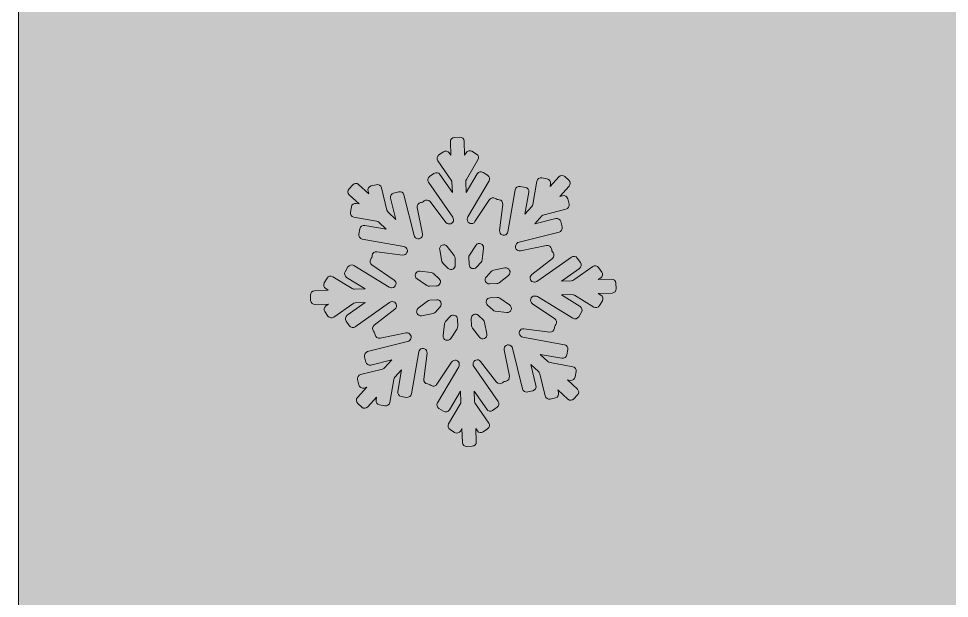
# Model space of a CAD drawing. Header units: millimetres. Extents: x 27 to 196, y -118 to -21.
# Drawn here: x 125.11 to 142.23, y -62.04 to -51.38 of the extents above; entities that cross this region are included whole.
import ezdxf

# ---------------------------------------------------------------- set-up
doc = ezdxf.new("R2010")
doc.units = ezdxf.units.MM
doc.header["$MEASUREMENT"] = 0
doc.layers.add('engraving', color=7, linetype='Continuous')
doc.layers.add('Layer 1', color=7, linetype='Continuous')

msp = doc.modelspace()

# ---------------------------------------------------------------- hatches: boundary and pattern name
at = {"layer": 'Layer 1'}
h = msp.add_hatch(color=2, dxfattribs=at)
h.dxf.hatch_style = 2
edge = h.paths.add_edge_path()
edge.add_spline(control_points=[(177.252, -88.497), (180.383, -85.287), (182.791, -81.667), (184.475, -77.633), (186.158, -73.601), (187.04, -69.511), (187.118, -65.36), (187.195, -61.211), (186.473, -57.139), (184.946, -53.146), (183.419, -49.152), (181.088, -45.59), (177.957, -42.458), (175.295, -39.718), (172.144, -37.448), (168.502, -35.646), (164.862, -33.846), (161.162, -32.945), (157.405, -32.945), (157.405, -32.945), (156.589, -32.945), (156.589, -32.945), (155.913, -32.496), (155.121, -32.21), (154.269, -32.145), (155.774, -31.03), (156.754, -29.246), (156.754, -27.23), (156.754, -23.849), (154.013, -21.109), (150.633, -21.109), (147.252, -21.109), (144.512, -23.849), (144.512, -27.23), (144.512, -29.246), (145.492, -31.03), (146.997, -32.145), (146.145, -32.21), (145.352, -32.496), (144.676, -32.945), (144.676, -32.945), (125.106, -32.945), (125.106, -32.945), (125.106, -32.945), (125.106, -118.094), (125.106, -118.094), (125.106, -118.094), (149.77, -118.094), (149.77, -118.094), (149.77, -118.094), (149.77, -99.772), (149.77, -99.772), (149.77, -99.225), (149.77, -98.559), (149.77, -97.776), (149.77, -96.994), (149.906, -96.406), (150.181, -96.014), (150.455, -95.622), (150.945, -95.584), (151.65, -95.896), (152.354, -96.21), (153.429, -97.149), (154.879, -98.715), (156.327, -100.282), (158.206, -102.611), (160.517, -105.704), (162.825, -108.797), (165.743, -112.926), (169.267, -118.094), (169.267, -118.094), (195.809, -118.094), (195.809, -118.094), (195.809, -118.094), (177.252, -88.497), (177.252, -88.497)], knot_values=[0, 0, 0, 0, 1, 1, 1, 2, 2, 2, 3, 3, 3, 4, 4, 4, 5, 5, 5, 6, 6, 6, 7, 7, 7, 8, 8, 8, 9, 9, 9, 10, 10, 10, 11, 11, 11, 12, 12, 12, 13, 13, 13, 14, 14, 14, 15, 15, 15, 16, 16, 16, 17, 17, 17, 18, 18, 18, 19, 19, 19, 20, 20, 20, 21, 21, 21, 22, 22, 22, 23, 23, 23, 24, 24, 24, 25, 25, 25, 25], degree=3, periodic=1)
edge = h.paths.add_edge_path()
edge.add_spline(control_points=[(146.825, -27.23), (146.825, -25.13), (148.533, -23.422), (150.633, -23.422), (152.732, -23.422), (154.44, -25.13), (154.44, -27.23), (154.44, -29.329), (152.732, -31.037), (150.633, -31.037), (148.533, -31.037), (146.825, -29.329), (146.825, -27.23)], knot_values=[0, 0, 0, 0, 1, 1, 1, 2, 2, 2, 3, 3, 3, 4, 4, 4, 4], degree=3, periodic=1)
edge = h.paths.add_edge_path()
edge.add_spline(control_points=[(160.928, -70.117), (159.36, -71.722), (157.443, -72.524), (155.173, -72.524), (155.173, -72.524), (149.535, -72.524), (149.535, -72.524), (149.535, -72.524), (149.535, -56.199), (149.535, -56.199), (149.535, -56.199), (155.173, -56.199), (155.173, -56.199), (157.443, -56.199), (159.36, -56.983), (160.928, -58.548), (162.493, -60.115), (163.277, -62.033), (163.277, -64.303), (163.277, -66.575), (162.493, -68.513), (160.928, -70.117)], knot_values=[0, 0, 0, 0, 1, 1, 1, 2, 2, 2, 3, 3, 3, 4, 4, 4, 5, 5, 5, 6, 6, 6, 7, 7, 7, 7], degree=3, periodic=1)

# ---------------------------------------------------------------- linework, layer by layer
at = {"layer": 'engraving', "lineweight": 0}
for points, knots in [([(136.094, -56.243), (136.092, -56.2), (136.056, -56.167), (136.014, -56.169), (136.014, -56.169), (135.768, -56.178), (135.768, -56.178), (135.768, -56.178), (135.814, -56.146), (135.814, -56.146), (135.848, -56.122), (135.857, -56.074), (135.833, -56.039), (135.833, -56.039), (135.775, -55.957), (135.775, -55.957), (135.751, -55.921), (135.702, -55.913), (135.667, -55.938), (135.667, -55.938), (135.319, -56.183), (135.319, -56.183), (135.307, -56.192), (135.293, -56.197), (135.278, -56.197), (135.278, -56.197), (135.09, -56.205), (135.09, -56.205), (135.09, -56.205), (135.421, -55.971), (135.421, -55.971), (135.456, -55.946), (135.464, -55.899), (135.44, -55.864), (135.44, -55.864), (135.383, -55.781), (135.383, -55.781), (135.358, -55.746), (135.31, -55.737), (135.275, -55.762), (135.275, -55.762), (134.641, -56.21), (134.641, -56.21), (134.629, -56.218), (134.614, -56.223), (134.599, -56.224), (134.599, -56.224), (134.596, -56.224), (134.596, -56.224), (134.521, -56.227), (134.486, -56.132), (134.545, -56.086), (134.545, -56.086), (134.925, -55.787), (134.925, -55.787), (134.958, -55.761), (134.964, -55.713), (134.939, -55.679), (134.939, -55.679), (134.926, -55.663), (134.926, -55.663), (134.919, -55.654), (134.914, -55.643), (134.912, -55.631), (134.912, -55.631), (134.908, -55.612), (134.908, -55.612), (134.9, -55.57), (134.859, -55.542), (134.817, -55.551), (134.817, -55.551), (134.337, -55.647), (134.337, -55.647), (134.264, -55.661), (134.215, -55.574), (134.265, -55.519), (134.265, -55.519), (134.273, -55.51), (134.273, -55.51), (134.283, -55.499), (134.297, -55.491), (134.311, -55.487), (134.311, -55.487), (135.047, -55.303), (135.047, -55.303), (135.089, -55.292), (135.114, -55.25), (135.104, -55.209), (135.104, -55.209), (135.079, -55.111), (135.079, -55.111), (135.069, -55.07), (135.027, -55.045), (134.986, -55.055), (134.986, -55.055), (134.6, -55.152), (134.6, -55.152), (134.6, -55.152), (134.733, -55.006), (134.733, -55.006), (134.743, -54.995), (134.756, -54.987), (134.771, -54.983), (134.771, -54.983), (135.175, -54.882), (135.175, -54.882), (135.216, -54.872), (135.241, -54.83), (135.231, -54.789), (135.231, -54.789), (135.206, -54.691), (135.206, -54.691), (135.196, -54.649), (135.154, -54.624), (135.113, -54.634), (135.113, -54.634), (135.06, -54.648), (135.06, -54.648), (135.06, -54.648), (135.233, -54.458), (135.233, -54.458), (135.261, -54.427), (135.26, -54.379), (135.229, -54.35), (135.229, -54.35), (135.155, -54.281), (135.155, -54.281), (135.124, -54.252), (135.075, -54.254), (135.046, -54.286), (135.046, -54.286), (134.881, -54.467), (134.881, -54.467), (134.881, -54.467), (134.89, -54.413), (134.89, -54.413), (134.897, -54.371), (134.869, -54.331), (134.828, -54.323), (134.828, -54.323), (134.73, -54.306), (134.73, -54.306), (134.688, -54.298), (134.648, -54.326), (134.64, -54.368), (134.64, -54.368), (134.566, -54.793), (134.566, -54.793), (134.564, -54.808), (134.557, -54.821), (134.547, -54.832), (134.547, -54.832), (134.421, -54.971), (134.421, -54.971), (134.421, -54.971), (134.491, -54.569), (134.491, -54.569), (134.498, -54.527), (134.47, -54.487), (134.428, -54.48), (134.428, -54.48), (134.331, -54.462), (134.331, -54.462), (134.288, -54.455), (134.248, -54.483), (134.241, -54.525), (134.241, -54.525), (134.106, -55.297), (134.106, -55.297), (134.104, -55.311), (134.097, -55.325), (134.087, -55.336), (134.087, -55.336), (134.087, -55.336), (134.087, -55.336), (134.037, -55.391), (133.945, -55.349), (133.954, -55.275), (133.954, -55.275), (134.012, -54.794), (134.012, -54.794), (134.017, -54.751), (133.987, -54.713), (133.945, -54.708), (133.945, -54.708), (133.927, -54.705), (133.927, -54.705), (133.915, -54.704), (133.903, -54.699), (133.893, -54.693), (133.893, -54.693), (133.878, -54.682), (133.878, -54.682), (133.842, -54.658), (133.794, -54.668), (133.77, -54.704), (133.77, -54.704), (133.501, -55.111), (133.501, -55.111), (133.459, -55.174), (133.362, -55.147), (133.359, -55.072), (133.359, -55.072), (133.359, -55.063), (133.359, -55.063), (133.358, -55.049), (133.362, -55.034), (133.37, -55.021), (133.37, -55.021), (133.76, -54.362), (133.76, -54.362), (133.782, -54.326), (133.77, -54.279), (133.734, -54.257), (133.734, -54.257), (133.649, -54.205), (133.649, -54.205), (133.612, -54.182), (133.564, -54.194), (133.542, -54.231), (133.542, -54.231), (133.339, -54.574), (133.339, -54.574), (133.339, -54.574), (133.331, -54.377), (133.331, -54.377), (133.33, -54.362), (133.334, -54.347), (133.342, -54.334), (133.342, -54.334), (133.556, -53.973), (133.556, -53.973), (133.578, -53.937), (133.566, -53.89), (133.53, -53.868), (133.53, -53.868), (133.445, -53.816), (133.445, -53.816), (133.408, -53.793), (133.36, -53.805), (133.338, -53.842), (133.338, -53.842), (133.311, -53.888), (133.311, -53.888), (133.311, -53.888), (133.301, -53.632), (133.301, -53.632), (133.299, -53.589), (133.263, -53.556), (133.221, -53.558), (133.221, -53.558), (133.122, -53.561), (133.122, -53.561), (133.079, -53.563), (133.046, -53.599), (133.048, -53.642), (133.048, -53.642), (133.058, -53.889), (133.058, -53.889), (133.058, -53.889), (133.027, -53.845), (133.027, -53.845), (133.003, -53.81), (132.954, -53.801), (132.919, -53.826), (132.919, -53.826), (132.838, -53.884), (132.838, -53.884), (132.804, -53.908), (132.795, -53.956), (132.819, -53.99), (132.819, -53.99), (133.064, -54.345), (133.064, -54.345), (133.072, -54.357), (133.077, -54.371), (133.078, -54.386), (133.078, -54.386), (133.085, -54.575), (133.085, -54.575), (133.085, -54.575), (132.855, -54.242), (132.855, -54.242), (132.831, -54.207), (132.782, -54.198), (132.747, -54.223), (132.747, -54.223), (132.666, -54.28), (132.666, -54.28), (132.631, -54.305), (132.623, -54.352), (132.647, -54.387), (132.647, -54.387), (133.092, -55.031), (133.092, -55.031), (133.1, -55.043), (133.105, -55.057), (133.105, -55.072), (133.105, -55.072), (133.106, -55.073), (133.106, -55.073), (133.109, -55.149), (133.013, -55.183), (132.967, -55.124), (132.967, -55.124), (132.675, -54.743), (132.675, -54.743), (132.648, -54.709), (132.599, -54.703), (132.566, -54.73), (132.566, -54.73), (132.551, -54.741), (132.551, -54.741), (132.542, -54.749), (132.53, -54.754), (132.519, -54.756), (132.519, -54.756), (132.5, -54.76), (132.5, -54.76), (132.459, -54.768), (132.432, -54.809), (132.44, -54.851), (132.44, -54.851), (132.535, -55.335), (132.535, -55.335), (132.55, -55.408), (132.462, -55.457), (132.407, -55.406), (132.407, -55.406), (132.402, -55.402), (132.402, -55.402), (132.391, -55.392), (132.384, -55.379), (132.38, -55.364), (132.38, -55.364), (132.195, -54.617), (132.195, -54.617), (132.185, -54.576), (132.143, -54.551), (132.101, -54.561), (132.101, -54.561), (132.005, -54.585), (132.005, -54.585), (131.964, -54.596), (131.939, -54.637), (131.949, -54.679), (131.949, -54.679), (132.046, -55.069), (132.046, -55.069), (132.046, -55.069), (131.903, -54.935), (131.903, -54.935), (131.892, -54.925), (131.884, -54.912), (131.881, -54.897), (131.881, -54.897), (131.779, -54.488), (131.779, -54.488), (131.769, -54.446), (131.727, -54.421), (131.686, -54.431), (131.686, -54.431), (131.59, -54.455), (131.59, -54.455), (131.548, -54.466), (131.523, -54.508), (131.533, -54.549), (131.533, -54.549), (131.546, -54.602), (131.546, -54.602), (131.546, -54.602), (131.361, -54.428), (131.361, -54.428), (131.33, -54.399), (131.28, -54.401), (131.251, -54.433), (131.251, -54.433), (131.184, -54.507), (131.184, -54.507), (131.155, -54.538), (131.157, -54.586), (131.188, -54.615), (131.188, -54.615), (131.37, -54.785), (131.37, -54.785), (131.37, -54.785), (131.317, -54.775), (131.317, -54.775), (131.274, -54.767), (131.234, -54.796), (131.227, -54.838), (131.227, -54.838), (131.21, -54.937), (131.21, -54.937), (131.202, -54.979), (131.23, -55.019), (131.272, -55.026), (131.272, -55.026), (131.691, -55.102), (131.691, -55.102), (131.706, -55.105), (131.719, -55.111), (131.73, -55.122), (131.73, -55.122), (131.869, -55.251), (131.869, -55.251), (131.869, -55.251), (131.472, -55.18), (131.472, -55.18), (131.43, -55.172), (131.39, -55.2), (131.383, -55.242), (131.383, -55.242), (131.365, -55.342), (131.365, -55.342), (131.358, -55.384), (131.386, -55.423), (131.428, -55.431), (131.428, -55.431), (132.19, -55.569), (132.19, -55.569), (132.205, -55.571), (132.218, -55.578), (132.229, -55.588), (132.229, -55.588), (132.233, -55.592), (132.233, -55.592), (132.288, -55.643), (132.245, -55.734), (132.17, -55.725), (132.17, -55.725), (131.695, -55.664), (131.695, -55.664), (131.653, -55.659), (131.614, -55.689), (131.609, -55.732), (131.609, -55.732), (131.607, -55.751), (131.607, -55.751), (131.605, -55.763), (131.601, -55.774), (131.594, -55.784), (131.594, -55.784), (131.583, -55.801), (131.583, -55.801), (131.56, -55.836), (131.57, -55.883), (131.605, -55.907), (131.605, -55.907), (132.014, -56.185), (132.014, -56.185), (132.076, -56.226), (132.048, -56.323), (131.974, -56.326), (131.974, -56.326), (131.964, -56.326), (131.964, -56.326), (131.949, -56.327), (131.934, -56.323), (131.921, -56.315), (131.921, -56.315), (131.27, -55.918), (131.27, -55.918), (131.233, -55.896), (131.185, -55.908), (131.163, -55.945), (131.163, -55.945), (131.112, -56.031), (131.112, -56.031), (131.091, -56.068), (131.102, -56.114), (131.139, -56.136), (131.139, -56.136), (131.481, -56.345), (131.481, -56.345), (131.481, -56.345), (131.286, -56.352), (131.286, -56.352), (131.271, -56.353), (131.255, -56.349), (131.243, -56.341), (131.243, -56.341), (130.886, -56.124), (130.886, -56.124), (130.849, -56.102), (130.801, -56.114), (130.779, -56.15), (130.779, -56.15), (130.728, -56.237), (130.728, -56.237), (130.707, -56.273), (130.718, -56.32), (130.755, -56.342), (130.755, -56.342), (130.802, -56.371), (130.802, -56.371), (130.802, -56.371), (130.549, -56.381), (130.549, -56.381), (130.506, -56.383), (130.473, -56.419), (130.474, -56.461), (130.474, -56.461), (130.478, -56.562), (130.478, -56.562), (130.48, -56.605), (130.516, -56.638), (130.559, -56.636), (130.559, -56.636), (130.804, -56.626), (130.804, -56.626), (130.804, -56.626), (130.759, -56.659), (130.759, -56.659), (130.724, -56.683), (130.716, -56.731), (130.74, -56.766), (130.74, -56.766), (130.797, -56.848), (130.797, -56.848), (130.821, -56.884), (130.87, -56.892), (130.905, -56.867), (130.905, -56.867), (131.253, -56.622), (131.253, -56.622), (131.265, -56.613), (131.28, -56.608), (131.295, -56.607), (131.295, -56.607), (131.483, -56.6), (131.483, -56.6), (131.483, -56.6), (131.151, -56.834), (131.151, -56.834), (131.117, -56.859), (131.108, -56.906), (131.132, -56.941), (131.132, -56.941), (131.189, -57.024), (131.189, -57.024), (131.214, -57.059), (131.262, -57.068), (131.298, -57.043), (131.298, -57.043), (131.931, -56.595), (131.931, -56.595), (131.944, -56.587), (131.958, -56.582), (131.973, -56.581), (131.973, -56.581), (131.977, -56.581), (131.977, -56.581), (132.051, -56.578), (132.086, -56.673), (132.027, -56.719), (132.027, -56.719), (131.647, -57.018), (131.647, -57.018), (131.614, -57.044), (131.608, -57.092), (131.634, -57.126), (131.634, -57.126), (131.646, -57.142), (131.646, -57.142), (131.653, -57.151), (131.658, -57.162), (131.661, -57.174), (131.661, -57.174), (131.664, -57.193), (131.664, -57.193), (131.673, -57.235), (131.713, -57.262), (131.755, -57.254), (131.755, -57.254), (132.235, -57.158), (132.235, -57.158), (132.308, -57.144), (132.358, -57.231), (132.307, -57.286), (132.307, -57.286), (132.299, -57.295), (132.299, -57.295), (132.289, -57.306), (132.276, -57.314), (132.261, -57.318), (132.261, -57.318), (131.525, -57.502), (131.525, -57.502), (131.484, -57.513), (131.459, -57.555), (131.469, -57.596), (131.469, -57.596), (131.493, -57.694), (131.493, -57.694), (131.503, -57.735), (131.545, -57.76), (131.587, -57.75), (131.587, -57.75), (131.972, -57.653), (131.972, -57.653), (131.972, -57.653), (131.839, -57.799), (131.839, -57.799), (131.829, -57.81), (131.816, -57.818), (131.801, -57.822), (131.801, -57.822), (131.398, -57.923), (131.398, -57.923), (131.357, -57.933), (131.331, -57.975), (131.342, -58.016), (131.342, -58.016), (131.366, -58.114), (131.366, -58.114), (131.376, -58.156), (131.418, -58.181), (131.46, -58.171), (131.46, -58.171), (131.512, -58.157), (131.512, -58.157), (131.512, -58.157), (131.339, -58.347), (131.339, -58.347), (131.311, -58.378), (131.313, -58.426), (131.344, -58.455), (131.344, -58.455), (131.417, -58.524), (131.417, -58.524), (131.448, -58.553), (131.498, -58.551), (131.527, -58.519), (131.527, -58.519), (131.692, -58.338), (131.692, -58.338), (131.692, -58.338), (131.682, -58.392), (131.682, -58.392), (131.675, -58.434), (131.703, -58.474), (131.745, -58.482), (131.745, -58.482), (131.842, -58.499), (131.842, -58.499), (131.884, -58.507), (131.925, -58.479), (131.932, -58.437), (131.932, -58.437), (132.006, -58.012), (132.006, -58.012), (132.009, -57.997), (132.015, -57.984), (132.025, -57.973), (132.025, -57.973), (132.152, -57.834), (132.152, -57.834), (132.152, -57.834), (132.082, -58.236), (132.082, -58.236), (132.074, -58.278), (132.102, -58.317), (132.144, -58.325), (132.144, -58.325), (132.242, -58.343), (132.242, -58.343), (132.284, -58.35), (132.324, -58.322), (132.332, -58.28), (132.332, -58.28), (132.466, -57.508), (132.466, -57.508), (132.468, -57.493), (132.475, -57.48), (132.485, -57.469), (132.485, -57.469), (132.485, -57.469), (132.485, -57.469), (132.536, -57.414), (132.628, -57.456), (132.619, -57.53), (132.619, -57.53), (132.56, -58.011), (132.56, -58.011), (132.555, -58.054), (132.585, -58.092), (132.627, -58.097), (132.627, -58.097), (132.646, -58.1), (132.646, -58.1), (132.658, -58.101), (132.669, -58.106), (132.679, -58.112), (132.679, -58.112), (132.694, -58.123), (132.694, -58.123), (132.73, -58.147), (132.778, -58.137), (132.802, -58.101), (132.802, -58.101), (133.072, -57.694), (133.072, -57.694), (133.113, -57.631), (133.21, -57.658), (133.213, -57.733), (133.213, -57.733), (133.213, -57.742), (133.213, -57.742), (133.214, -57.757), (133.21, -57.771), (133.203, -57.784), (133.203, -57.784), (132.812, -58.443), (132.812, -58.443), (132.79, -58.479), (132.802, -58.526), (132.838, -58.548), (132.838, -58.548), (132.923, -58.6), (132.923, -58.6), (132.96, -58.623), (133.008, -58.611), (133.03, -58.574), (133.03, -58.574), (133.233, -58.231), (133.233, -58.231), (133.233, -58.231), (133.241, -58.428), (133.241, -58.428), (133.242, -58.443), (133.238, -58.458), (133.231, -58.471), (133.231, -58.471), (133.016, -58.832), (133.016, -58.832), (132.995, -58.869), (133.006, -58.915), (133.042, -58.937), (133.042, -58.937), (133.127, -58.989), (133.127, -58.989), (133.164, -59.012), (133.212, -59), (133.234, -58.963), (133.234, -58.963), (133.261, -58.917), (133.261, -58.917), (133.261, -58.917), (133.271, -59.173), (133.271, -59.173), (133.273, -59.216), (133.309, -59.249), (133.351, -59.247), (133.351, -59.247), (133.451, -59.243), (133.451, -59.243), (133.493, -59.242), (133.526, -59.206), (133.525, -59.163), (133.525, -59.163), (133.515, -58.916), (133.515, -58.916), (133.515, -58.916), (133.545, -58.96), (133.545, -58.96), (133.569, -58.995), (133.618, -59.004), (133.653, -58.979), (133.653, -58.979), (133.734, -58.922), (133.734, -58.922), (133.769, -58.897), (133.777, -58.849), (133.753, -58.815), (133.753, -58.815), (133.508, -58.46), (133.508, -58.46), (133.5, -58.448), (133.495, -58.434), (133.495, -58.419), (133.495, -58.419), (133.487, -58.23), (133.487, -58.23), (133.487, -58.23), (133.717, -58.563), (133.717, -58.563), (133.742, -58.598), (133.79, -58.607), (133.825, -58.582), (133.825, -58.582), (133.907, -58.525), (133.907, -58.525), (133.941, -58.5), (133.95, -58.453), (133.926, -58.418), (133.926, -58.418), (133.48, -57.774), (133.48, -57.774), (133.472, -57.762), (133.467, -57.748), (133.467, -57.733), (133.467, -57.733), (133.467, -57.732), (133.467, -57.732), (133.464, -57.657), (133.559, -57.622), (133.605, -57.682), (133.605, -57.682), (133.898, -58.062), (133.898, -58.062), (133.924, -58.096), (133.973, -58.102), (134.007, -58.075), (134.007, -58.075), (134.021, -58.064), (134.021, -58.064), (134.031, -58.056), (134.042, -58.051), (134.054, -58.049), (134.054, -58.049), (134.072, -58.045), (134.072, -58.045), (134.114, -58.037), (134.141, -57.996), (134.133, -57.954), (134.133, -57.954), (134.037, -57.47), (134.037, -57.47), (134.023, -57.396), (134.111, -57.347), (134.165, -57.399), (134.165, -57.399), (134.17, -57.403), (134.17, -57.403), (134.181, -57.413), (134.189, -57.426), (134.192, -57.441), (134.192, -57.441), (134.377, -58.187), (134.377, -58.187), (134.387, -58.229), (134.429, -58.254), (134.471, -58.244), (134.471, -58.244), (134.567, -58.22), (134.567, -58.22), (134.608, -58.209), (134.633, -58.168), (134.623, -58.126), (134.623, -58.126), (134.527, -57.736), (134.527, -57.736), (134.527, -57.736), (134.669, -57.87), (134.669, -57.87), (134.68, -57.88), (134.688, -57.893), (134.692, -57.908), (134.692, -57.908), (134.793, -58.317), (134.793, -58.317), (134.803, -58.359), (134.845, -58.384), (134.887, -58.374), (134.887, -58.374), (134.983, -58.35), (134.983, -58.35), (135.024, -58.339), (135.049, -58.297), (135.039, -58.256), (135.039, -58.256), (135.026, -58.203), (135.026, -58.203), (135.026, -58.203), (135.211, -58.377), (135.211, -58.377), (135.243, -58.406), (135.292, -58.404), (135.321, -58.372), (135.321, -58.372), (135.388, -58.298), (135.388, -58.298), (135.417, -58.267), (135.415, -58.219), (135.384, -58.19), (135.384, -58.19), (135.203, -58.02), (135.203, -58.02), (135.203, -58.02), (135.256, -58.03), (135.256, -58.03), (135.298, -58.038), (135.338, -58.009), (135.345, -57.967), (135.345, -57.967), (135.363, -57.868), (135.363, -57.868), (135.37, -57.826), (135.342, -57.786), (135.3, -57.779), (135.3, -57.779), (134.881, -57.703), (134.881, -57.703), (134.867, -57.7), (134.853, -57.694), (134.842, -57.683), (134.842, -57.683), (134.703, -57.554), (134.703, -57.554), (134.703, -57.554), (135.1, -57.625), (135.1, -57.625), (135.142, -57.633), (135.182, -57.605), (135.19, -57.563), (135.19, -57.563), (135.207, -57.463), (135.207, -57.463), (135.214, -57.421), (135.186, -57.382), (135.145, -57.374), (135.145, -57.374), (134.382, -57.236), (134.382, -57.236), (134.367, -57.234), (134.354, -57.227), (134.343, -57.217), (134.343, -57.217), (134.339, -57.213), (134.339, -57.213), (134.285, -57.162), (134.328, -57.071), (134.402, -57.08), (134.402, -57.08), (134.877, -57.141), (134.877, -57.141), (134.92, -57.146), (134.958, -57.116), (134.963, -57.073), (134.963, -57.073), (134.966, -57.054), (134.966, -57.054), (134.967, -57.042), (134.971, -57.031), (134.978, -57.021), (134.978, -57.021), (134.989, -57.004), (134.989, -57.004), (135.012, -56.969), (135.003, -56.922), (134.968, -56.898), (134.968, -56.898), (134.559, -56.62), (134.559, -56.62), (134.497, -56.579), (134.524, -56.482), (134.599, -56.479), (134.599, -56.479), (134.608, -56.479), (134.608, -56.479), (134.624, -56.478), (134.639, -56.482), (134.651, -56.49), (134.651, -56.49), (135.302, -56.887), (135.302, -56.887), (135.339, -56.909), (135.387, -56.897), (135.409, -56.86), (135.409, -56.86), (135.46, -56.774), (135.46, -56.774), (135.482, -56.738), (135.47, -56.691), (135.434, -56.669), (135.434, -56.669), (135.092, -56.46), (135.092, -56.46), (135.092, -56.46), (135.287, -56.453), (135.287, -56.453), (135.302, -56.452), (135.317, -56.456), (135.33, -56.464), (135.33, -56.464), (135.686, -56.681), (135.686, -56.681), (135.723, -56.703), (135.771, -56.691), (135.793, -56.654), (135.793, -56.654), (135.844, -56.568), (135.844, -56.568), (135.866, -56.532), (135.854, -56.485), (135.818, -56.463), (135.818, -56.463), (135.77, -56.434), (135.77, -56.434), (135.77, -56.434), (136.024, -56.424), (136.024, -56.424), (136.066, -56.422), (136.1, -56.386), (136.098, -56.344), (136.098, -56.344), (136.094, -56.243), (136.094, -56.243)], [0, 0, 0, 0, 1, 1, 1, 2, 2, 2, 3, 3, 3, 4, 4, 4, 5, 5, 5, 6, 6, 6, 7, 7, 7, 8, 8, 8, 9, 9, 9, 10, 10, 10, 11, 11, 11, 12, 12, 12, 13, 13, 13, 14, 14, 14, 15, 15, 15, 16, 16, 16, 17, 17, 17, 18, 18, 18, 19, 19, 19, 20, 20, 20, 21, 21, 21, 22, 22, 22, 23, 23, 23, 24, 24, 24, 25, 25, 25, 26, 26, 26, 27, 27, 27, 28, 28, 28, 29, 29, 29, 30, 30, 30, 31, 31, 31, 32, 32, 32, 33, 33, 33, 34, 34, 34, 35, 35, 35, 36, 36, 36, 37, 37, 37, 38, 38, 38, 39, 39, 39, 40, 40, 40, 41, 41, 41, 42, 42, 42, 43, 43, 43, 44, 44, 44, 45, 45, 45, 46, 46, 46, 47, 47, 47, 48, 48, 48, 49, 49, 49, 50, 50, 50, 51, 51, 51, 52, 52, 52, 53, 53, 53, 54, 54, 54, 55, 55, 55, 56, 56, 56, 57, 57, 57, 58, 58, 58, 59, 59, 59, 60, 60, 60, 61, 61, 61, 62, 62, 62, 63, 63, 63, 64, 64, 64, 65, 65, 65, 66, 66, 66, 67, 67, 67, 68, 68, 68, 69, 69, 69, 70, 70, 70, 71, 71, 71, 72, 72, 72, 73, 73, 73, 74, 74, 74, 75, 75, 75, 76, 76, 76, 77, 77, 77, 78, 78, 78, 79, 79, 79, 80, 80, 80, 81, 81, 81, 82, 82, 82, 83, 83, 83, 84, 84, 84, 85, 85, 85, 86, 86, 86, 87, 87, 87, 88, 88, 88, 89, 89, 89, 90, 90, 90, 91, 91, 91, 92, 92, 92, 93, 93, 93, 94, 94, 94, 95, 95, 95, 96, 96, 96, 97, 97, 97, 98, 98, 98, 99, 99, 99, 100, 100, 100, 101, 101, 101, 102, 102, 102, 103, 103, 103, 104, 104, 104, 105, 105, 105, 106, 106, 106, 107, 107, 107, 108, 108, 108, 109, 109, 109, 110, 110, 110, 111, 111, 111, 112, 112, 112, 113, 113, 113, 114, 114, 114, 115, 115, 115, 116, 116, 116, 117, 117, 117, 118, 118, 118, 119, 119, 119, 120, 120, 120, 121, 121, 121, 122, 122, 122, 123, 123, 123, 124, 124, 124, 125, 125, 125, 126, 126, 126, 127, 127, 127, 128, 128, 128, 129, 129, 129, 130, 130, 130, 131, 131, 131, 132, 132, 132, 133, 133, 133, 134, 134, 134, 135, 135, 135, 136, 136, 136, 137, 137, 137, 138, 138, 138, 139, 139, 139, 140, 140, 140, 141, 141, 141, 142, 142, 142, 143, 143, 143, 144, 144, 144, 145, 145, 145, 146, 146, 146, 147, 147, 147, 148, 148, 148, 149, 149, 149, 150, 150, 150, 151, 151, 151, 152, 152, 152, 153, 153, 153, 154, 154, 154, 155, 155, 155, 156, 156, 156, 157, 157, 157, 158, 158, 158, 159, 159, 159, 160, 160, 160, 161, 161, 161, 162, 162, 162, 163, 163, 163, 164, 164, 164, 165, 165, 165, 166, 166, 166, 167, 167, 167, 168, 168, 168, 169, 169, 169, 170, 170, 170, 171, 171, 171, 172, 172, 172, 173, 173, 173, 174, 174, 174, 175, 175, 175, 176, 176, 176, 177, 177, 177, 178, 178, 178, 179, 179, 179, 180, 180, 180, 181, 181, 181, 182, 182, 182, 183, 183, 183, 184, 184, 184, 185, 185, 185, 186, 186, 186, 187, 187, 187, 188, 188, 188, 189, 189, 189, 190, 190, 190, 191, 191, 191, 192, 192, 192, 193, 193, 193, 194, 194, 194, 195, 195, 195, 196, 196, 196, 197, 197, 197, 198, 198, 198, 199, 199, 199, 200, 200, 200, 201, 201, 201, 202, 202, 202, 203, 203, 203, 204, 204, 204, 205, 205, 205, 206, 206, 206, 207, 207, 207, 208, 208, 208, 209, 209, 209, 210, 210, 210, 211, 211, 211, 212, 212, 212, 213, 213, 213, 214, 214, 214, 215, 215, 215, 216, 216, 216, 217, 217, 217, 218, 218, 218, 219, 219, 219, 220, 220, 220, 221, 221, 221, 222, 222, 222, 223, 223, 223, 224, 224, 224, 225, 225, 225, 226, 226, 226, 227, 227, 227, 228, 228, 228, 229, 229, 229, 230, 230, 230, 231, 231, 231, 232, 232, 232, 233, 233, 233, 234, 234, 234, 235, 235, 235, 236, 236, 236, 237, 237, 237, 238, 238, 238, 239, 239, 239, 240, 240, 240, 241, 241, 241, 242, 242, 242, 243, 243, 243, 244, 244, 244, 245, 245, 245, 246, 246, 246, 247, 247, 247, 248, 248, 248, 249, 249, 249, 250, 250, 250, 251, 251, 251, 252, 252, 252, 253, 253, 253, 254, 254, 254, 255, 255, 255, 256, 256, 256, 257, 257, 257, 258, 258, 258, 259, 259, 259, 260, 260, 260, 261, 261, 261, 262, 262, 262, 263, 263, 263, 264, 264, 264, 265, 265, 265, 266, 266, 266, 267, 267, 267, 268, 268, 268, 269, 269, 269, 270, 270, 270, 271, 271, 271, 272, 272, 272, 273, 273, 273, 274, 274, 274, 275, 275, 275, 276, 276, 276, 277, 277, 277, 278, 278, 278, 279, 279, 279, 280, 280, 280, 281, 281, 281, 282, 282, 282, 283, 283, 283, 284, 284, 284, 285, 285, 285, 286, 286, 286, 287, 287, 287, 288, 288, 288, 289, 289, 289, 290, 290, 290, 291, 291, 291, 292, 292, 292, 293, 293, 293, 294, 294, 294, 295, 295, 295, 296, 296, 296, 297, 297, 297, 298, 298, 298, 299, 299, 299, 300, 300, 300, 301, 301, 301, 302, 302, 302, 303, 303, 303, 304, 304, 304, 305, 305, 305, 306, 306, 306, 307, 307, 307, 308, 308, 308, 309, 309, 309, 310, 310, 310, 311, 311, 311, 312, 312, 312, 313, 313, 313, 314, 314, 314, 315, 315, 315, 316, 316, 316, 317, 317, 317, 318, 318, 318, 319, 319, 319, 320, 320, 320, 321, 321, 321, 322, 322, 322, 323, 323, 323, 324, 324, 324, 325, 325, 325, 326, 326, 326, 327, 327, 327, 328, 328, 328, 329, 329, 329, 330, 330, 330, 331, 331, 331, 332, 332, 332, 333, 333, 333, 334, 334, 334, 335, 335, 335, 336, 336, 336, 336]), ([(132.989, -55.568), (132.989, -55.568), (133.118, -55.736), (133.118, -55.736), (133.128, -55.748), (133.133, -55.764), (133.134, -55.78), (133.134, -55.78), (133.139, -55.91), (133.139, -55.91), (133.142, -55.979), (133.06, -56.017), (133.01, -55.97), (133.01, -55.97), (132.917, -55.883), (132.917, -55.883), (132.905, -55.872), (132.897, -55.857), (132.893, -55.841), (132.893, -55.841), (132.852, -55.63), (132.852, -55.63), (132.836, -55.55), (132.939, -55.503), (132.989, -55.568)], [0, 0, 0, 0, 1, 1, 1, 2, 2, 2, 3, 3, 3, 4, 4, 4, 5, 5, 5, 6, 6, 6, 7, 7, 7, 8, 8, 8, 8]), ([(133.393, -55.901), (133.393, -55.901), (133.387, -55.771), (133.387, -55.771), (133.387, -55.754), (133.391, -55.738), (133.4, -55.725), (133.4, -55.725), (133.518, -55.547), (133.518, -55.547), (133.563, -55.479), (133.669, -55.518), (133.659, -55.599), (133.659, -55.599), (133.633, -55.813), (133.633, -55.813), (133.631, -55.829), (133.624, -55.844), (133.613, -55.855), (133.613, -55.855), (133.527, -55.95), (133.527, -55.95), (133.48, -56.001), (133.396, -55.97), (133.393, -55.901)], [0, 0, 0, 0, 1, 1, 1, 2, 2, 2, 3, 3, 3, 4, 4, 4, 5, 5, 5, 6, 6, 6, 7, 7, 7, 8, 8, 8, 8]), ([(133.71, -56.127), (133.71, -56.127), (133.799, -56.029), (133.799, -56.029), (133.81, -56.017), (133.825, -56.009), (133.841, -56.006), (133.841, -56.006), (134.053, -55.963), (134.053, -55.963), (134.133, -55.948), (134.18, -56.05), (134.116, -56.1), (134.116, -56.1), (133.945, -56.234), (133.945, -56.234), (133.932, -56.244), (133.916, -56.25), (133.9, -56.251), (133.9, -56.251), (133.77, -56.256), (133.77, -56.256), (133.702, -56.259), (133.664, -56.177), (133.71, -56.127)], [0, 0, 0, 0, 1, 1, 1, 2, 2, 2, 3, 3, 3, 4, 4, 4, 5, 5, 5, 6, 6, 6, 7, 7, 7, 8, 8, 8, 8]), ([(132.617, -56.286), (132.617, -56.286), (132.435, -56.163), (132.435, -56.163), (132.368, -56.117), (132.408, -56.012), (132.488, -56.022), (132.488, -56.022), (132.701, -56.049), (132.701, -56.049), (132.717, -56.051), (132.732, -56.059), (132.744, -56.07), (132.744, -56.07), (132.841, -56.16), (132.841, -56.16), (132.891, -56.207), (132.86, -56.291), (132.791, -56.294), (132.791, -56.294), (132.663, -56.299), (132.663, -56.299), (132.646, -56.3), (132.63, -56.295), (132.617, -56.286)], [0, 0, 0, 0, 1, 1, 1, 2, 2, 2, 3, 3, 3, 4, 4, 4, 5, 5, 5, 6, 6, 6, 7, 7, 7, 8, 8, 8, 8]), ([(132.862, -56.678), (132.862, -56.678), (132.773, -56.776), (132.773, -56.776), (132.762, -56.788), (132.748, -56.796), (132.731, -56.799), (132.731, -56.799), (132.519, -56.842), (132.519, -56.842), (132.44, -56.857), (132.393, -56.755), (132.457, -56.705), (132.457, -56.705), (132.627, -56.571), (132.627, -56.571), (132.64, -56.56), (132.656, -56.555), (132.672, -56.554), (132.672, -56.554), (132.802, -56.549), (132.802, -56.549), (132.871, -56.546), (132.908, -56.628), (132.862, -56.678)], [0, 0, 0, 0, 1, 1, 1, 2, 2, 2, 3, 3, 3, 4, 4, 4, 5, 5, 5, 6, 6, 6, 7, 7, 7, 8, 8, 8, 8]), ([(133.956, -56.519), (133.956, -56.519), (134.137, -56.642), (134.137, -56.642), (134.204, -56.688), (134.164, -56.793), (134.084, -56.783), (134.084, -56.783), (133.871, -56.756), (133.871, -56.756), (133.855, -56.753), (133.84, -56.746), (133.828, -56.735), (133.828, -56.735), (133.731, -56.645), (133.731, -56.645), (133.681, -56.598), (133.712, -56.514), (133.781, -56.511), (133.781, -56.511), (133.909, -56.506), (133.909, -56.506), (133.926, -56.505), (133.942, -56.51), (133.956, -56.519)], [0, 0, 0, 0, 1, 1, 1, 2, 2, 2, 3, 3, 3, 4, 4, 4, 5, 5, 5, 6, 6, 6, 7, 7, 7, 8, 8, 8, 8]), ([(133.18, -56.904), (133.18, -56.904), (133.185, -57.034), (133.185, -57.034), (133.186, -57.051), (133.181, -57.067), (133.172, -57.08), (133.172, -57.08), (133.055, -57.258), (133.055, -57.258), (133.01, -57.326), (132.904, -57.287), (132.914, -57.206), (132.914, -57.206), (132.94, -56.992), (132.94, -56.992), (132.942, -56.976), (132.948, -56.961), (132.959, -56.95), (132.959, -56.95), (133.045, -56.855), (133.045, -56.855), (133.092, -56.804), (133.177, -56.835), (133.18, -56.904)], [0, 0, 0, 0, 1, 1, 1, 2, 2, 2, 3, 3, 3, 4, 4, 4, 5, 5, 5, 6, 6, 6, 7, 7, 7, 8, 8, 8, 8]), ([(133.584, -57.237), (133.584, -57.237), (133.454, -57.069), (133.454, -57.069), (133.444, -57.057), (133.439, -57.041), (133.438, -57.025), (133.438, -57.025), (133.433, -56.895), (133.433, -56.895), (133.43, -56.826), (133.512, -56.788), (133.563, -56.835), (133.563, -56.835), (133.656, -56.922), (133.656, -56.922), (133.668, -56.933), (133.676, -56.948), (133.679, -56.964), (133.679, -56.964), (133.721, -57.175), (133.721, -57.175), (133.736, -57.255), (133.633, -57.302), (133.584, -57.237)], [0, 0, 0, 0, 1, 1, 1, 2, 2, 2, 3, 3, 3, 4, 4, 4, 5, 5, 5, 6, 6, 6, 7, 7, 7, 8, 8, 8, 8])]:
    msp.add_open_spline(points, degree=3, knots=knots, dxfattribs=at)
at = {"layer": 'Layer 1', "lineweight": 0}
msp.add_open_spline([(177.252, -88.497), (180.383, -85.287), (182.791, -81.667), (184.475, -77.633), (186.158, -73.601), (187.04, -69.511), (187.118, -65.36), (187.195, -61.211), (186.473, -57.139), (184.946, -53.146), (183.419, -49.152), (181.088, -45.59), (177.957, -42.458), (175.295, -39.718), (172.144, -37.448), (168.502, -35.646), (164.862, -33.846), (161.162, -32.945), (157.405, -32.945), (157.405, -32.945), (156.589, -32.945), (156.589, -32.945), (155.913, -32.496), (155.121, -32.21), (154.269, -32.145), (155.774, -31.03), (156.754, -29.246), (156.754, -27.23), (156.754, -23.849), (154.013, -21.109), (150.633, -21.109), (147.252, -21.109), (144.512, -23.849), (144.512, -27.23), (144.512, -29.246), (145.492, -31.03), (146.997, -32.145), (146.145, -32.21), (145.352, -32.496), (144.676, -32.945), (144.676, -32.945), (125.106, -32.945), (125.106, -32.945), (125.106, -32.945), (125.106, -118.094), (125.106, -118.094), (125.106, -118.094), (149.77, -118.094), (149.77, -118.094), (149.77, -118.094), (149.77, -99.772), (149.77, -99.772), (149.77, -99.225), (149.77, -98.559), (149.77, -97.776), (149.77, -96.994), (149.906, -96.406), (150.181, -96.014), (150.455, -95.622), (150.945, -95.584), (151.65, -95.896), (152.354, -96.21), (153.429, -97.149), (154.879, -98.715), (156.327, -100.282), (158.206, -102.611), (160.517, -105.704), (162.825, -108.797), (165.743, -112.926), (169.267, -118.094), (169.267, -118.094), (195.809, -118.094), (195.809, -118.094), (195.809, -118.094), (177.252, -88.497), (177.252, -88.497)], degree=3, knots=[0, 0, 0, 0, 1, 1, 1, 2, 2, 2, 3, 3, 3, 4, 4, 4, 5, 5, 5, 6, 6, 6, 7, 7, 7, 8, 8, 8, 9, 9, 9, 10, 10, 10, 11, 11, 11, 12, 12, 12, 13, 13, 13, 14, 14, 14, 15, 15, 15, 16, 16, 16, 17, 17, 17, 18, 18, 18, 19, 19, 19, 20, 20, 20, 21, 21, 21, 22, 22, 22, 23, 23, 23, 24, 24, 24, 25, 25, 25, 25], dxfattribs=at)

doc.saveas('drawing.dxf')
